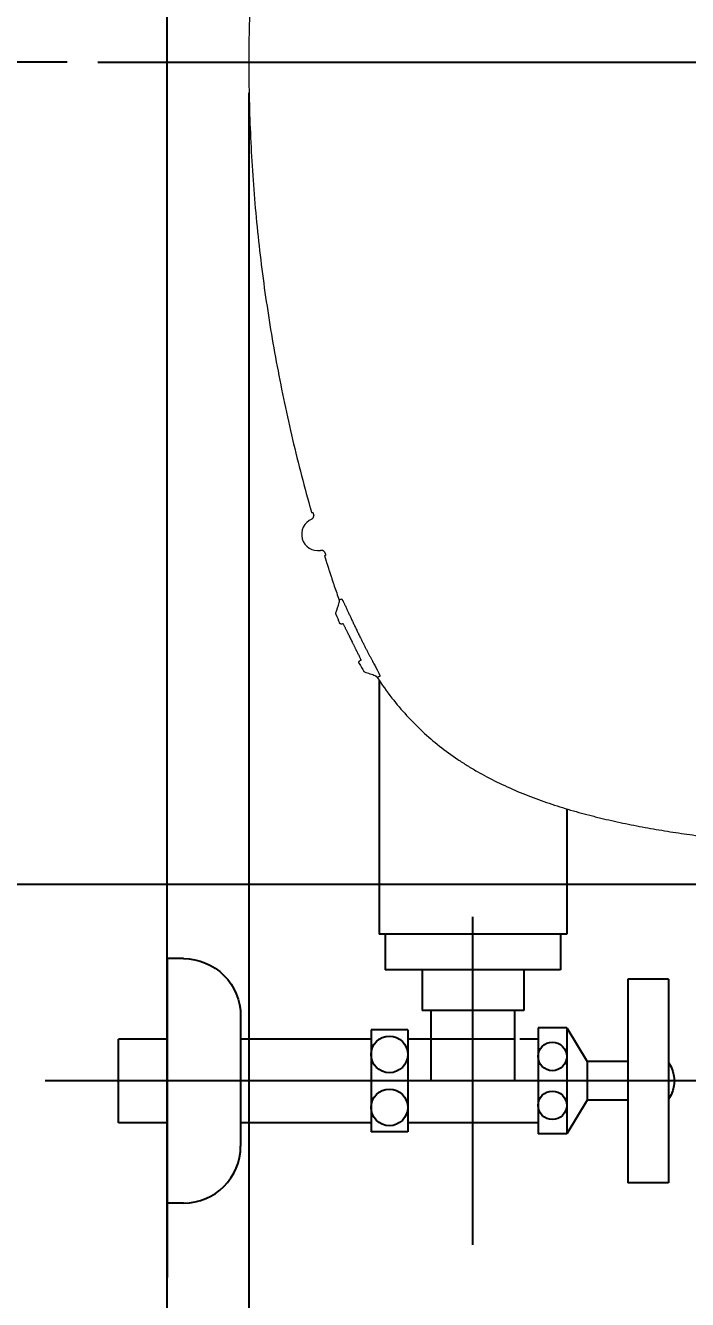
# Model space of a CAD drawing. Header units: millimetres. Extents: x 0 to 1800, y -67 to 2530.
# Drawn here: x 168.5 to 331, y 1281.3 to 1594 of the extents above; entities that cross this region are included whole.
import ezdxf
from ezdxf.lldxf.tags import DXFTag

# ---------------------------------------------------------------- set-up
doc = ezdxf.new("R2010")
doc.units = ezdxf.units.MM
for name, color, linetype in [('내부선 및 부속', 4, 'Continuous'), ('외형선', 3, 'Continuous'), ('중심선', 1, 'DASHED'), ('치수선', 7, 'Continuous')]:
    doc.layers.add(name, color=color, linetype=linetype)
doc.styles.add('____', font='')
doc.styles.get('____').set_extended_font_data('굴림')
tags = doc.linetypes.add('DASHDOT', pattern=[70, 31, -13, 13, -13]).pattern_tags.tags
tags[10:11] = [DXFTag(74, 4), DXFTag(75, 0), DXFTag(340, '0'), DXFTag(46, 0.0), DXFTag(50, 0.0), DXFTag(44, 0.0), DXFTag(45, 0.0)]
tags[8:9] = [DXFTag(74, 4), DXFTag(75, 0), DXFTag(340, '0'), DXFTag(46, 0.0), DXFTag(50, 0.0), DXFTag(44, 0.0), DXFTag(45, 0.0)]
tags[6:7] = [DXFTag(74, 4), DXFTag(75, 0), DXFTag(340, '0'), DXFTag(46, 0.0), DXFTag(50, 0.0), DXFTag(44, 0.0), DXFTag(45, 0.0)]
tags[4:5] = [DXFTag(74, 4), DXFTag(75, 0), DXFTag(340, '0'), DXFTag(46, 0.0), DXFTag(50, 0.0), DXFTag(44, 0.0), DXFTag(45, 0.0)]
tags = doc.linetypes.add('DASHED', pattern=[25.72, 12.86, -12.86]).pattern_tags.tags
tags[6:7] = [DXFTag(74, 4), DXFTag(75, 0), DXFTag(340, '0'), DXFTag(46, 0.0), DXFTag(50, 0.0), DXFTag(44, 0.0), DXFTag(45, 0.0)]
tags[4:5] = [DXFTag(74, 4), DXFTag(75, 0), DXFTag(340, '0'), DXFTag(46, 0.0), DXFTag(50, 0.0), DXFTag(44, 0.0), DXFTag(45, 0.0)]
doc.dimstyles.new('MSADIM', dxfattribs={"dimtxt": 33, "dimasz": 17, "dimexe": 10, "dimexo": 7.5, "dimgap": 10, "dimtad": 0, "dimtih": 1, "dimtoh": 1, "dimdec": 0, "dimzin": 1, "dimdsep": 46, "dimtxsty": '____', "dimcen": 11.25, "dimadec": 0, "dimazin": 0, "dimtfac": 1, "dimtdec": 0, "dimtix": 1, "dimtmove": 0, "dimatfit": 3, "dimfxl": 0, "dimtolj": 1, "dimtzin": 1, "dimarcsym": 0})

# ---------------------------------------------------------------- blocks, each defined once
blk = doc.blocks.new('*D3')
at = {"layer": '치수선', "color": 0, "linetype": 'Continuous', "lineweight": -2}
for p, q in [((178.73, 1584.95), (123.3, 1584.95)), ((133.3, 1567.95), (133.3, 1482.77)), ((133.3, 1351.95), (133.3, 1437.13)), ((165.8, 1334.95), (123.3, 1334.95))]:
    blk.add_line(p, q, dxfattribs=at)
at = {"layer": '치수선', "color": 0, "linetype": 'Continuous'}
for points in [[(130.47, 1567.95), (136.14, 1567.95), (133.3, 1584.95)], [(130.47, 1351.95), (136.14, 1351.95), (133.3, 1334.95)]]:
    blk.add_solid(points, dxfattribs=at)
at = {"layer": '치수선', "color": 0, "linetype": 'Continuous', "insert": (133.3, 1459.95), "char_height": 25, "attachment_point": 5, "style": '____'}
blk.add_mtext('\\A1;250', dxfattribs=at)
blk = doc.blocks.new('*D6')
at = {"layer": '치수선', "color": 0, "linetype": 'Continuous', "lineweight": -2}
for p, q in [((501.69, 1786.66), (53.3, 1786.66)), ((63.3, 1769.66), (63.3, 1607.75)), ((63.3, 1400.17), (63.3, 1562.08)), ((534.67, 1383.17), (53.3, 1383.17))]:
    blk.add_line(p, q, dxfattribs=at)
at = {"layer": '치수선', "color": 0, "linetype": 'Continuous'}
for points in [[(60.47, 1769.66), (66.14, 1769.66), (63.3, 1786.66)], [(60.47, 1400.17), (66.14, 1400.17), (63.3, 1383.17)]]:
    blk.add_solid(points, dxfattribs=at)
at = {"layer": '치수선', "color": 0, "linetype": 'Continuous', "insert": (63.3, 1584.92), "char_height": 25, "attachment_point": 5, "style": '____'}
blk.add_mtext('\\A1;405', dxfattribs=at)
blk = doc.blocks.new('*D7')
at = {"layer": '치수선', "color": 0, "linetype": 'Continuous', "lineweight": -2}
for p, q in [((223.3, 1577.45), (223.3, 1234.95)), ((945.96, 1577.45), (945.96, 1234.95)), ((240.3, 1244.95), (547.5, 1244.95)), ((928.96, 1244.95), (621.76, 1244.95))]:
    blk.add_line(p, q, dxfattribs=at)
at = {"layer": '치수선', "color": 0, "linetype": 'Continuous'}
for points in [[(240.3, 1247.78), (240.3, 1242.12), (223.3, 1244.95)], [(928.96, 1247.78), (928.96, 1242.12), (945.96, 1244.95)]]:
    blk.add_solid(points, dxfattribs=at)
at = {"layer": '치수선', "color": 0, "linetype": 'Continuous', "insert": (584.63, 1244.95), "char_height": 25, "attachment_point": 5, "style": '____'}
blk.add_mtext('\\A1;720', dxfattribs=at)
blk = doc.blocks.new('*D8')
at = {"layer": '치수선', "color": 0, "linetype": 'Continuous', "lineweight": -2}
for p, q in [((945.96, 1577.45), (945.96, 1159.44)), ((203.3, 1208.79), (203.3, 1159.44)), ((220.3, 1169.44), (537.5, 1169.44)), ((928.96, 1169.44), (611.76, 1169.44))]:
    blk.add_line(p, q, dxfattribs=at)
at = {"layer": '치수선', "color": 0, "linetype": 'Continuous'}
for points in [[(220.3, 1172.27), (220.3, 1166.6), (203.3, 1169.44)], [(928.96, 1172.27), (928.96, 1166.6), (945.96, 1169.44)]]:
    blk.add_solid(points, dxfattribs=at)
at = {"layer": '치수선', "color": 0, "linetype": 'Continuous', "insert": (574.63, 1169.44), "char_height": 25, "attachment_point": 5, "style": '____'}
blk.add_mtext('\\A1;740', dxfattribs=at)

msp = doc.modelspace()

# ---------------------------------------------------------------- linework, layer by layer
at = {"layer": '내부선 및 부속', "linetype": 'Continuous'}
for p, q in [((255.3, 1433.24), (255.3, 1370.95)), ((301.3, 1401.71), (301.3, 1370.95)), ((301.3, 1370.95), (255.3, 1370.95)), ((256.8, 1370.95), (256.8, 1362.2)), ((299.8, 1370.95), (299.8, 1362.2)), ((207.3, 1364.95), (203.3, 1364.95)), ((299.8, 1362.2), (256.8, 1362.2)), ((265.8, 1362.2), (265.8, 1352.2)), ((290.8, 1362.2), (290.8, 1352.2)), ((316.3, 1359.95), (316.3, 1309.95)), ((326.3, 1359.95), (316.3, 1359.95)), ((326.3, 1359.95), (326.3, 1309.95)), ((221.3, 1350.95), (221.3, 1318.95)), ((290.8, 1352.2), (265.8, 1352.2)), ((268.05, 1334.95), (268.05, 1352.2)), ((288.55, 1334.95), (288.55, 1352.2)), ((301.3, 1347.95), (294.3, 1347.95)), ((294.3, 1347.95), (294.3, 1321.95)), ((301.3, 1347.95), (301.3, 1321.95)), ((301.3, 1347.95), (306.3, 1339.7)), ((191.3, 1324.7), (191.3, 1345.2)), ((203.3, 1345.2), (191.3, 1345.2)), ((253.3, 1345.2), (221.3, 1345.2)), ((253.3, 1347.45), (253.3, 1322.45)), ((262.3, 1347.45), (253.3, 1347.45)), ((262.3, 1347.45), (262.3, 1322.45)), ((280.27, 1345.2), (262.3, 1345.2)), ((288.55, 1345.2), (278.3, 1345.2)), ((294.3, 1345.2), (289.8, 1345.2)), ((306.3, 1339.7), (306.3, 1330.2)), ((316.3, 1339.7), (306.3, 1339.7)), ((306.3, 1330.2), (301.3, 1321.95)), ((316.3, 1330.2), (306.3, 1330.2)), ((203.3, 1324.7), (191.3, 1324.7)), ((253.3, 1324.7), (221.3, 1324.7)), ((294.3, 1324.7), (262.3, 1324.7)), ((262.3, 1322.45), (253.3, 1322.45)), ((301.3, 1321.95), (294.3, 1321.95)), ((326.3, 1309.95), (316.3, 1309.95)), ((207.3, 1304.95), (203.3, 1304.95))]:
    msp.add_line(p, q, dxfattribs=at)
at = {"layer": '내부선 및 부속', "linetype": 'Continuous', "flags": 128}
for points in [[(207.3, 1364.95, -0.414214), (221.3, 1350.95)], [(326.3, 1339.45, -0.31563), (326.3, 1330.45)]]:
    msp.add_lwpolyline(points, format="xyb", dxfattribs=at)
at = {"layer": '내부선 및 부속', "linetype": 'Continuous'}
for centre, radius in [((257.8, 1341.45), 4.5), ((297.8, 1340.95), 3.5), ((257.8, 1328.45), 4.5), ((297.8, 1328.95), 3.5)]:
    msp.add_circle(centre, radius, dxfattribs=at)
msp.add_arc((207.3, 1318.95), 14, 270, 360, dxfattribs=at)
at = {"layer": '내부선 및 부속', "linetype": 'Continuous', "lineweight": 13}
for points, knots in [([(245.48, 1452.99), (245.5, 1453), (245.53, 1453.01), (245.61, 1453.05), (245.68, 1453.09), (245.83, 1453.16), (245.92, 1453.2), (246.01, 1453.25)], [0, 0, 0, 0, 0.177242, 0.177242, 0.58862, 0.58862, 1, 1, 1, 1]), ([(246.01, 1453.25), (246.01, 1453.25), (246.01, 1453.25), (246.02, 1453.25), (246.02, 1453.25), (246.02, 1453.25), (246.02, 1453.25), (246.02, 1453.25), (246.03, 1453.25), (246.03, 1453.25), (246.03, 1453.25), (246.03, 1453.25), (246.04, 1453.25), (246.04, 1453.25), (246.04, 1453.25), (246.05, 1453.24), (246.05, 1453.24), (246.05, 1453.24), (246.05, 1453.24), (246.06, 1453.24), (246.06, 1453.23), (246.06, 1453.23), (246.07, 1453.23), (246.07, 1453.22), (246.08, 1453.22), (246.08, 1453.22), (246.08, 1453.21), (246.09, 1453.21), (246.09, 1453.2), (246.09, 1453.2), (246.1, 1453.19), (246.1, 1453.19), (246.11, 1453.18), (246.11, 1453.18), (246.12, 1453.17), (246.12, 1453.17), (246.13, 1453.16), (246.13, 1453.15), (246.14, 1453.15), (246.14, 1453.14), (246.15, 1453.13), (246.15, 1453.13), (246.16, 1453.12), (246.16, 1453.11), (246.17, 1453.1), (246.17, 1453.09), (246.18, 1453.09), (246.18, 1453.08), (246.19, 1453.07), (246.19, 1453.06), (246.2, 1453.05), (246.21, 1453.04), (246.21, 1453.03), (246.22, 1453.02), (246.22, 1453.01), (246.23, 1453), (246.24, 1452.99), (246.24, 1452.98), (246.25, 1452.97), (246.26, 1452.96), (246.26, 1452.95), (246.27, 1452.94), (246.28, 1452.92), (246.28, 1452.91), (246.29, 1452.9), (246.3, 1452.89), (246.3, 1452.87), (246.31, 1452.86), (246.32, 1452.85), (246.33, 1452.83), (246.33, 1452.82), (246.34, 1452.81), (246.35, 1452.79), (246.36, 1452.78), (246.37, 1452.76), (246.37, 1452.75), (246.38, 1452.73), (246.39, 1452.72), (246.4, 1452.7), (246.41, 1452.69), (246.41, 1452.67), (246.42, 1452.66), (246.43, 1452.64), (246.44, 1452.62), (246.45, 1452.61), (246.46, 1452.59), (246.51, 1452.5), (246.6, 1452.32), (246.74, 1452.03), (246.9, 1451.7), (247.08, 1451.33), (247.26, 1450.93), (247.5, 1450.43), (247.79, 1449.81), (248.14, 1449.05), (248.52, 1448.24), (248.92, 1447.38), (249.34, 1446.49), (249.78, 1445.58), (250.22, 1444.65), (250.65, 1443.78), (251.05, 1442.98), (251.42, 1442.24), (251.78, 1441.52), (252.15, 1440.81), (252.51, 1440.11), (252.87, 1439.43), (253.21, 1438.78), (253.54, 1438.16), (253.85, 1437.59), (254.14, 1437.04), (254.41, 1436.54), (254.65, 1436.08), (254.87, 1435.66), (255.06, 1435.3), (255.16, 1435.08), (255.22, 1434.96), (255.23, 1434.93), (255.25, 1434.9), (255.26, 1434.87), (255.28, 1434.84), (255.29, 1434.82), (255.3, 1434.79), (255.31, 1434.76), (255.33, 1434.74), (255.34, 1434.71), (255.35, 1434.69), (255.36, 1434.66), (255.37, 1434.64), (255.38, 1434.62), (255.39, 1434.59), (255.4, 1434.57), (255.4, 1434.55), (255.41, 1434.53), (255.42, 1434.51), (255.43, 1434.49), (255.43, 1434.48), (255.44, 1434.46), (255.44, 1434.44), (255.45, 1434.43), (255.45, 1434.41), (255.46, 1434.4), (255.46, 1434.38), (255.47, 1434.37), (255.47, 1434.36), (255.47, 1434.34), (255.47, 1434.33), (255.48, 1434.32), (255.48, 1434.31), (255.48, 1434.3), (255.48, 1434.29), (255.48, 1434.29), (255.48, 1434.28), (255.48, 1434.27), (255.48, 1434.27), (255.47, 1434.26), (255.47, 1434.26), (255.47, 1434.25), (255.47, 1434.25), (255.46, 1434.25), (255.46, 1434.24), (255.46, 1434.24), (255.45, 1434.24)], [0, 0, 0, 0, 0.001482, 0.002962, 0.004442, 0.005921, 0.007398, 0.008875, 0.01035, 0.011825, 0.013299, 0.014772, 0.016244, 0.017715, 0.019186, 0.020656, 0.022125, 0.023594, 0.025062, 0.02653, 0.027997, 0.029463, 0.030929, 0.032395, 0.03386, 0.035325, 0.036789, 0.038253, 0.039717, 0.041181, 0.042644, 0.044108, 0.045571, 0.047034, 0.048497, 0.04996, 0.051423, 0.052886, 0.054349, 0.055812, 0.057276, 0.058739, 0.060203, 0.061667, 0.063131, 0.064596, 0.066061, 0.067526, 0.068992, 0.070458, 0.071924, 0.073392, 0.074859, 0.076327, 0.077796, 0.079266, 0.080736, 0.082206, 0.083678, 0.08515, 0.086623, 0.088097, 0.089572, 0.091048, 0.092524, 0.094002, 0.09548, 0.09696, 0.09844, 0.099922, 0.101405, 0.102889, 0.104374, 0.10586, 0.107348, 0.108836, 0.110326, 0.111818, 0.11331, 0.114805, 0.1163, 0.117797, 0.119295, 0.120795, 0.122297, 0.1238, 0.125304, 0.146523, 0.167459, 0.188197, 0.20882, 0.229414, 0.250058, 0.281185, 0.312157, 0.343237, 0.374675, 0.406301, 0.43752, 0.468608, 0.499849, 0.524857, 0.549682, 0.574481, 0.599413, 0.62463, 0.650177, 0.675293, 0.700153, 0.724932, 0.749801, 0.775241, 0.800336, 0.825271, 0.850225, 0.875374, 0.878145, 0.880909, 0.883668, 0.886421, 0.889169, 0.891912, 0.89465, 0.897383, 0.900112, 0.902836, 0.905557, 0.908274, 0.910987, 0.913696, 0.916403, 0.919107, 0.921808, 0.924507, 0.927203, 0.929898, 0.932591, 0.935282, 0.937972, 0.940661, 0.943349, 0.946036, 0.948723, 0.95141, 0.954097, 0.956784, 0.959472, 0.96216, 0.964849, 0.96754, 0.970232, 0.972926, 0.975621, 0.978318, 0.981018, 0.983721, 0.986426, 0.989134, 0.991845, 0.99456, 0.997278, 1, 1, 1, 1]), ([(255.45, 1434.24), (255.45, 1434.24), (255.43, 1434.23), (255.41, 1434.22), (255.39, 1434.21), (255.37, 1434.2), (255.35, 1434.19), (255.33, 1434.18), (255.31, 1434.17), (255.29, 1434.16), (255.27, 1434.16), (255.25, 1434.15), (255.23, 1434.14), (255.21, 1434.13), (255.2, 1434.12), (255.18, 1434.11), (255.16, 1434.1), (255.14, 1434.09), (255.12, 1434.09), (255.1, 1434.08), (255.09, 1434.07), (255.07, 1434.06), (255.05, 1434.05), (255.04, 1434.04), (255.02, 1434.04), (255, 1434.03), (254.99, 1434.02), (254.97, 1434.01), (254.95, 1434.01), (254.94, 1434), (254.92, 1433.99), (254.91, 1433.99), (254.89, 1433.98), (254.88, 1433.97), (254.86, 1433.97), (254.85, 1433.96), (254.84, 1433.95), (254.83, 1433.95)], [0, 0, 0, 0, 0.028466, 0.056939, 0.085417, 0.113902, 0.142393, 0.170889, 0.199392, 0.227901, 0.256416, 0.284937, 0.313465, 0.341998, 0.370538, 0.399084, 0.427636, 0.456194, 0.484758, 0.513329, 0.541906, 0.570489, 0.599079, 0.627675, 0.656277, 0.684885, 0.7135, 0.742121, 0.770749, 0.799383, 0.828023, 0.85667, 0.885323, 0.913983, 0.942649, 0.971321, 1, 1, 1, 1])]:
    msp.add_open_spline(points, degree=3, knots=knots, dxfattribs=at)
at = {"layer": '외형선', "linetype": 'Continuous'}
for p, q in [((203.3, 1061.91), (203.3, 1936.52)), ((203.3, 1364.95), (203.3, 1286.74))]:
    msp.add_line(p, q, dxfattribs=at)
at = {"layer": '외형선', "linetype": 'Continuous', "lineweight": 13}
msp.add_arc((240.26, 1469.1), 4, 112.3192, 279.2844, dxfattribs=at)
for points, weights in [([(238.31, 1694.08), (218.18, 1622.25), (218.18, 1547.65), (238.31, 1475.82)], [1.0189030974, 0.993698967544, 0.993698967534, 1.01890309737]), ([(242.32, 1462.41), (242.93, 1460.49), (243.55, 1458.58), (244.19, 1456.67)], [1.0240782621, 1.02486965125, 1.02568054856, 1.02651095403])]:
    msp.add_rational_spline(points, weights, degree=3, dxfattribs=at)
for points, knots in [([(238.31, 1475.82), (238.33, 1475.73), (238.36, 1475.63), (238.4, 1475.49), (238.41, 1475.45), (238.43, 1475.38), (238.44, 1475.36), (238.45, 1475.31), (238.46, 1475.29), (238.49, 1475.18), (238.52, 1475.1), (238.55, 1475), (238.55, 1474.98), (238.56, 1474.95), (238.57, 1474.93), (238.58, 1474.87), (238.6, 1474.84), (238.63, 1474.74), (238.64, 1474.68), (238.67, 1474.61), (238.67, 1474.6), (238.68, 1474.58), (238.68, 1474.56), (238.69, 1474.53), (238.71, 1474.49), (238.72, 1474.46), (238.72, 1474.44), (238.73, 1474.43), (238.73, 1474.42), (238.73, 1474.42), (238.74, 1474.4), (238.75, 1474.39), (238.75, 1474.39)], [0, 0, 0, 0, 0.125, 0.125, 0.1875, 0.1875, 0.21875, 0.21875, 0.25, 0.25, 0.375, 0.375, 0.40625, 0.40625, 0.4375, 0.4375, 0.5, 0.5, 0.625, 0.625, 0.65625, 0.65625, 0.6875, 0.6875, 0.75, 0.8125, 0.8125, 0.84375, 0.84375, 0.875, 0.875, 1, 1, 1, 1]), ([(238.74, 1472.8), (238.79, 1472.84), (238.82, 1472.86), (238.85, 1472.89), (238.87, 1472.9), (238.9, 1472.93), (238.91, 1472.94), (238.96, 1472.98), (239.01, 1473.04), (239.06, 1473.11), (239.09, 1473.16), (239.1, 1473.18), (239.12, 1473.21), (239.12, 1473.23), (239.15, 1473.29), (239.18, 1473.36), (239.2, 1473.44), (239.21, 1473.48)], [0, 0, 0, 0, 0.098491, 0.098491, 0.173617, 0.173617, 0.248742, 0.248742, 0.398994, 0.549245, 0.549245, 0.624371, 0.624371, 0.699497, 0.699497, 0.849748, 1, 1, 1, 1]), ([(239, 1474.46), (239, 1474.46), (239.01, 1474.46), (239.01, 1474.44), (239.02, 1474.42), (239.02, 1474.42), (239.03, 1474.4), (239.03, 1474.39), (239.04, 1474.37), (239.05, 1474.35), (239.06, 1474.31), (239.07, 1474.29), (239.07, 1474.27), (239.08, 1474.26), (239.08, 1474.25), (239.09, 1474.22), (239.11, 1474.16), (239.13, 1474.09), (239.15, 1474.04), (239.16, 1474.02), (239.17, 1473.98), (239.18, 1473.96), (239.18, 1473.94)], [0, 0, 0, 0, 0.125, 0.25, 0.25, 0.3125, 0.3125, 0.375, 0.375, 0.5, 0.5, 0.5625, 0.59375, 0.59375, 0.625, 0.625, 0.75, 0.875, 0.875, 0.9375, 0.9375, 1, 1, 1, 1]), ([(239.18, 1473.94), (239.19, 1473.9), (239.2, 1473.87), (239.21, 1473.8), (239.22, 1473.76), (239.22, 1473.7), (239.22, 1473.68), (239.22, 1473.64), (239.22, 1473.62), (239.22, 1473.56), (239.21, 1473.52), (239.21, 1473.48)], [0, 0, 0, 0, 0.25, 0.25, 0.5, 0.5, 0.625, 0.625, 0.75, 0.75, 1, 1, 1, 1]), ([(241.78, 1464.86), (241.75, 1464.89), (241.7, 1464.94), (241.63, 1464.99), (241.58, 1465.02), (241.56, 1465.03), (241.53, 1465.05), (241.51, 1465.06), (241.45, 1465.08), (241.38, 1465.11), (241.3, 1465.13), (241.24, 1465.15), (241.22, 1465.15), (241.18, 1465.16), (241.16, 1465.16), (241.1, 1465.16), (241.02, 1465.16), (240.94, 1465.16), (240.9, 1465.15)], [0, 0, 0, 0, 0.125, 0.25, 0.25, 0.3125, 0.3125, 0.375, 0.375, 0.5, 0.625, 0.625, 0.6875, 0.6875, 0.75, 0.75, 0.875, 1, 1, 1, 1]), ([(241.78, 1464.86), (241.81, 1464.83), (241.84, 1464.8), (241.88, 1464.73), (241.91, 1464.7), (241.94, 1464.65), (241.94, 1464.63), (241.96, 1464.6), (241.97, 1464.58), (241.99, 1464.53), (242, 1464.5), (242.01, 1464.46)], [0, 0, 0, 0, 0.25, 0.25, 0.5, 0.5, 0.625, 0.625, 0.75, 0.75, 1, 1, 1, 1]), ([(241.9, 1463.85), (241.9, 1463.85), (241.9, 1463.84), (241.91, 1463.81), (241.91, 1463.8), (241.91, 1463.78), (241.91, 1463.77), (241.92, 1463.75), (241.92, 1463.75), (241.93, 1463.7), (241.94, 1463.66), (241.96, 1463.59), (241.97, 1463.58), (241.97, 1463.55), (241.98, 1463.53), (241.99, 1463.49), (242, 1463.46), (242.03, 1463.36), (242.05, 1463.28), (242.08, 1463.19), (242.08, 1463.17), (242.1, 1463.13), (242.1, 1463.11), (242.12, 1463.04), (242.15, 1462.96), (242.17, 1462.87), (242.2, 1462.8), (242.2, 1462.78), (242.22, 1462.73), (242.22, 1462.71), (242.26, 1462.6), (242.29, 1462.5), (242.32, 1462.41)], [0, 0, 0, 0, 0.125, 0.125, 0.1875, 0.1875, 0.21875, 0.21875, 0.25, 0.25, 0.375, 0.375, 0.40625, 0.40625, 0.4375, 0.4375, 0.5, 0.5, 0.625, 0.625, 0.65625, 0.65625, 0.6875, 0.6875, 0.75, 0.8125, 0.8125, 0.84375, 0.84375, 0.875, 0.875, 1, 1, 1, 1]), ([(242.01, 1464.46), (242.03, 1464.42), (242.05, 1464.34), (242.07, 1464.27), (242.08, 1464.23), (242.09, 1464.21), (242.09, 1464.18), (242.1, 1464.16), (242.11, 1464.12), (242.12, 1464.09), (242.12, 1464.06), (242.13, 1464.04), (242.13, 1464.03), (242.13, 1464.02), (242.14, 1464.01), (242.14, 1463.99), (242.15, 1463.96), (242.15, 1463.94), (242.15, 1463.93), (242.15, 1463.93), (242.15, 1463.92), (242.15, 1463.92), (242.15, 1463.92)], [0, 0, 0, 0, 0.125, 0.25, 0.25, 0.3125, 0.3125, 0.375, 0.375, 0.5, 0.5, 0.5625, 0.59375, 0.59375, 0.625, 0.625, 0.75, 0.875, 0.875, 0.9375, 0.9375, 1, 1, 1, 1]), ([(245.49, 1452.34), (245.51, 1452.39), (245.52, 1452.44), (245.54, 1452.53), (245.54, 1452.55), (245.54, 1452.61), (245.54, 1452.64), (245.54, 1452.69), (245.54, 1452.72), (245.54, 1452.78), (245.53, 1452.81), (245.52, 1452.89), (245.5, 1452.94), (245.48, 1452.99)], [0, 0, 0, 0, 0.25, 0.25, 0.375, 0.375, 0.5, 0.5, 0.625, 0.625, 0.75, 0.75, 1, 1, 1, 1]), ([(244.68, 1449.49), (244.67, 1449.51), (244.66, 1449.54), (244.65, 1449.6), (244.65, 1449.63), (244.65, 1449.68), (244.65, 1449.71), (244.66, 1449.77), (244.66, 1449.8), (244.67, 1449.83)], [0, 0, 0, 0, 0.25, 0.25, 0.5, 0.5, 0.75, 0.75, 1, 1, 1, 1]), ([(246.39, 1447.22), (246.34, 1447.17), (246.29, 1447.14), (246.23, 1447.11), (246.2, 1447.09), (246.17, 1447.08), (246.12, 1447.07), (246.11, 1447.07), (246.08, 1447.06), (246.07, 1447.06), (246.06, 1447.06), (246.05, 1447.06), (246, 1447.06), (245.97, 1447.06), (245.92, 1447.07), (245.9, 1447.07), (245.87, 1447.08), (245.84, 1447.09), (245.81, 1447.1), (245.78, 1447.12), (245.76, 1447.12), (245.72, 1447.15), (245.69, 1447.17), (245.65, 1447.21), (245.64, 1447.22), (245.63, 1447.24), (245.62, 1447.25), (245.61, 1447.26), (245.61, 1447.27), (245.58, 1447.3), (245.57, 1447.33), (245.55, 1447.36)], [-0.215636, -0.215636, -0.215636, -0.215636, 0, 0, 0, 0.125, 0.125, 0.1875, 0.1875, 0.21875, 0.21875, 0.25, 0.25, 0.375, 0.375, 0.4375, 0.4375, 0.5, 0.5625, 0.5625, 0.625, 0.625, 0.75, 0.75, 0.8125, 0.8125, 0.84375, 0.84375, 0.875, 0.875, 1, 1, 1, 1]), ([(246.39, 1447.22), (246.4, 1447.19), (246.45, 1447.1), (246.54, 1446.94), (246.65, 1446.72), (246.77, 1446.49), (246.91, 1446.22), (247.05, 1445.94), (247.2, 1445.64), (247.36, 1445.31), (247.53, 1444.97), (247.72, 1444.59), (247.93, 1444.16), (248.16, 1443.68), (248.4, 1443.21), (248.6, 1442.79), (248.77, 1442.44), (248.91, 1442.17), (249.04, 1441.9), (249.17, 1441.63), (249.31, 1441.36), (249.44, 1441.09), (249.6, 1440.77), (249.79, 1440.39), (249.99, 1439.97), (250.19, 1439.57), (250.36, 1439.21), (250.52, 1438.88), (250.66, 1438.59), (250.76, 1438.38), (250.8, 1438.27), (250.82, 1438.23)], [0.059649, 0.059649, 0.059649, 0.059649, 0.0792463, 0.1117574, 0.1439959, 0.1761556, 0.208428, 0.2408068, 0.2730296, 0.3052872, 0.3377674, 0.3706512, 0.4118307, 0.4523837, 0.492691, 0.5331393, 0.5564128, 0.5795244, 0.6025487, 0.6255606, 0.648635, 0.671846, 0.6952661, 0.7364829, 0.7770981, 0.8175361, 0.8582191, 0.8991709, 0.9396921, 0.9802081, 1, 1, 1, 1]), ([(250.4, 1437.42), (250.38, 1437.45), (250.37, 1437.48), (250.35, 1437.53), (250.35, 1437.55), (250.34, 1437.58), (250.34, 1437.6), (250.33, 1437.65), (250.33, 1437.68), (250.33, 1437.73), (250.34, 1437.75), (250.34, 1437.78), (250.35, 1437.8), (250.36, 1437.85), (250.38, 1437.88), (250.41, 1437.94), (250.43, 1437.97), (250.46, 1438), (250.47, 1438.02), (250.5, 1438.04), (250.51, 1438.05), (250.55, 1438.08), (250.58, 1438.1), (250.61, 1438.12)], [0, 0, 0, 0, 0.125, 0.125, 0.1875, 0.1875, 0.25, 0.25, 0.375, 0.375, 0.4375, 0.4375, 0.5, 0.5, 0.625, 0.625, 0.75, 0.75, 0.8125, 0.8125, 0.875, 0.875, 1, 1, 1, 1]), ([(251.81, 1435.22), (251.78, 1435.23), (251.76, 1435.25), (251.71, 1435.27), (251.68, 1435.29), (251.64, 1435.33), (251.62, 1435.35), (251.58, 1435.39), (251.56, 1435.41), (251.55, 1435.44)], [0, 0, 0, 0, 0.25, 0.25, 0.5, 0.5, 0.75, 0.75, 1, 1, 1, 1]), ([(254.32, 1434.35), (253.9, 1434.5), (253.49, 1434.64), (252.65, 1434.93), (252.23, 1435.08), (251.81, 1435.22)], [0, 0, 0, 0, 0.5, 0.5, 1, 1, 1, 1]), ([(254.83, 1433.95), (254.8, 1434), (254.77, 1434.04), (254.69, 1434.12), (254.65, 1434.16), (254.59, 1434.21), (254.57, 1434.23), (254.52, 1434.26), (254.5, 1434.27), (254.43, 1434.31), (254.38, 1434.33), (254.32, 1434.35)], [0, 0, 0, 0, 0.25, 0.25, 0.5, 0.5, 0.625, 0.625, 0.75, 0.75, 1, 1, 1, 1]), ([(258.42, 1428.91), (259.57, 1427.43), (261.96, 1424.59), (264.56, 1421.97), (267.25, 1419.46), (268.64, 1418.27), (271.53, 1415.98), (273.03, 1414.89), (275.34, 1413.34), (276.12, 1412.83), (277.11, 1412.22), (277.31, 1412.09), (277.7, 1411.85), (278.3, 1411.49), (278.91, 1411.14), (280.92, 1409.98), (282.56, 1409.12), (285.87, 1407.49), (287.55, 1406.73), (290.94, 1405.3), (292.65, 1404.63), (296.11, 1403.37), (297.86, 1402.79), (301.38, 1401.68), (303.15, 1401.16), (305.83, 1400.43), (306.73, 1400.19), (307.85, 1399.91), (308.08, 1399.85), (308.53, 1399.74), (308.75, 1399.68), (309.43, 1399.52), (309.88, 1399.41), (312.13, 1398.87), (313.94, 1398.47), (317.57, 1397.72), (319.39, 1397.37), (323.04, 1396.71), (324.86, 1396.4), (328.52, 1395.83), (330.35, 1395.56), (334.03, 1395.05), (335.86, 1394.81), (337.71, 1394.59)], [0, 0, 0, 0, 0.0625, 0.125, 0.125, 0.1875, 0.1875, 0.25, 0.25, 0.28125, 0.28125, 0.289062, 0.289062, 0.296875, 0.3125, 0.3125, 0.375, 0.375, 0.4375, 0.4375, 0.5, 0.5, 0.5625, 0.5625, 0.625, 0.625, 0.65625, 0.65625, 0.664062, 0.664062, 0.671875, 0.671875, 0.6875, 0.6875, 0.75, 0.75, 0.8125, 0.8125, 0.875, 0.875, 0.9375, 0.9375, 1, 1, 1, 1])]:
    msp.add_open_spline(points, degree=3, knots=knots, dxfattribs=at)
for points in [[(238.74, 1472.8), (238.7, 1472.78), (238.66, 1472.77), (238.63, 1472.75)], [(238.75, 1474.39), (238.82, 1474.41), (238.9, 1474.43), (239, 1474.46)], [(242.15, 1463.92), (242.05, 1463.89), (241.97, 1463.87), (241.9, 1463.85)], [(244.19, 1456.67), (244.22, 1456.58), (244.25, 1456.49), (244.28, 1456.4)], [(244.28, 1456.4), (244.67, 1455.26), (245.07, 1454.12), (245.48, 1452.99)], [(244.67, 1449.83), (244.95, 1450.66), (245.22, 1451.5), (245.49, 1452.34)], [(244.68, 1449.49), (244.97, 1448.78), (245.25, 1448.07), (245.55, 1447.36)], [(250.39, 1437.42), (250.77, 1436.76), (251.15, 1436.1), (251.55, 1435.44)], [(250.61, 1438.12), (250.68, 1438.15), (250.75, 1438.19), (250.84, 1438.23)], [(254.83, 1433.95), (255.96, 1432.22), (257.15, 1430.54), (258.42, 1428.91)]]:
    msp.add_open_spline(points, degree=3, dxfattribs=at)
at = {"layer": '외형선', "linetype": 'Continuous'}
msp.add_point((223.3, 1584.95), dxfattribs=at)
msp.add_point((223.3, 1584.95), dxfattribs=at)
at = {"layer": '중심선', "linetype": 'DASHDOT'}
for p, q in [((186.23, 1584.95), (971.7, 1584.95)), ((278.3, 1324.7), (278.3, 1375.2)), ((278.3, 1294.7), (278.3, 1375.2)), ((357.72, 1334.95), (173.3, 1334.95))]:
    msp.add_line(p, q, dxfattribs=at)

# ---------------------------------------------------------------- dimensions: what is measured, and where the dimension line sits
at = {"layer": '치수선', "linetype": 'Continuous'}
dim = msp.add_linear_dim(base=(63.3, 1786.66), p1=(542.17, 1383.17), p2=(509.19, 1786.66), angle=90, text='405', dimstyle='MSADIM', override={"dimtxt": 25}, dxfattribs=at)
dim.commit()
dim.dimension.update_dxf_attribs({"geometry": '*D6', "text_midpoint": (63.3, 1584.92)})
dim = msp.add_linear_dim(base=(133.3, 1334.95), p1=(186.23, 1584.95), p2=(173.3, 1334.95), angle=90, dimstyle='MSADIM', override={"dimtxt": 25}, dxfattribs=at)
dim.commit()
dim.dimension.update_dxf_attribs({"geometry": '*D3', "text_midpoint": (133.3, 1459.95)})
for base, p2, text, picture, middle in [((203.3, 1169.44), (203.3, 1216.29), '740', '*D8', (574.63, 1169.44)), ((223.3, 1244.95), (223.3, 1584.95), '720', '*D7', (584.63, 1244.95))]:
    dim = msp.add_linear_dim(base=base, p1=(945.96, 1584.95), p2=p2, text=text, dimstyle='MSADIM', override={"dimtxt": 25}, dxfattribs=at)
    dim.commit()
    dim.dimension.update_dxf_attribs({"geometry": picture, "text_midpoint": middle})

doc.saveas('drawing.dxf')
